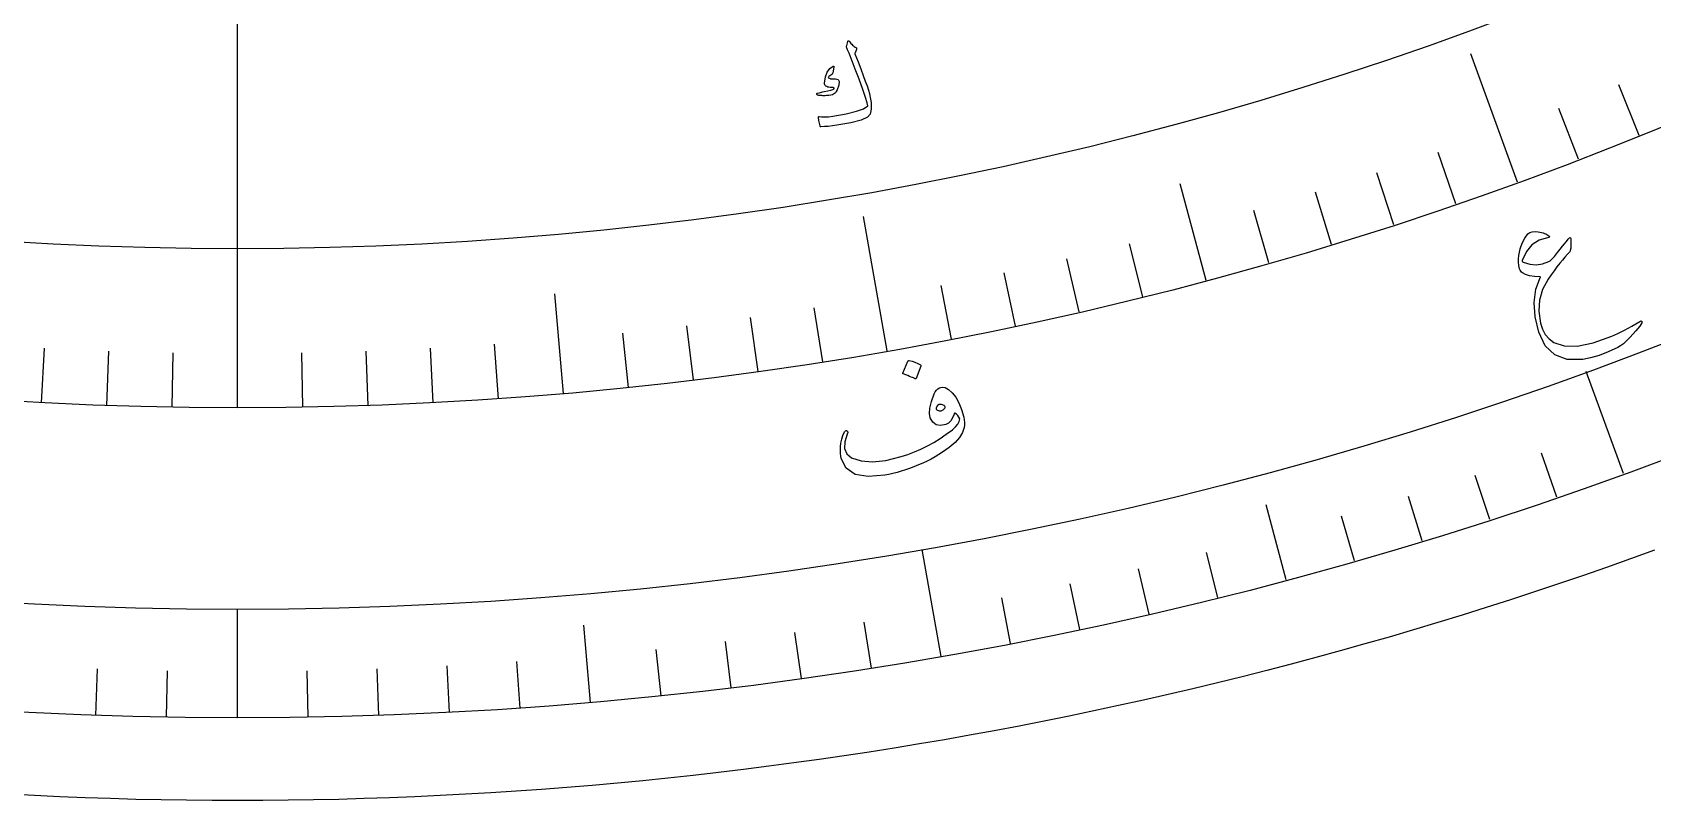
# Model space of a CAD drawing. Header units: millimetres. Extents: x -92 to 92, y -92 to 120.
# Drawn here: x -4.59 to 31.66, y -92.5 to -75.31 of the extents above; entities that cross this region are included whole.
import ezdxf

# ---------------------------------------------------------------- set-up
doc = ezdxf.new("R2010")
doc.units = ezdxf.units.MM
for name, color, linetype in [('CUT_OUTER', 1, 'Continuous'), ('ENGRAVE', 7, 'Continuous'), ('ENGRAVE_FINE', 8, 'Continuous'), ('TEXT', 5, 'Continuous')]:
    doc.layers.add(name, color=color, linetype=linetype)

msp = doc.modelspace()

# ---------------------------------------------------------------- linework, layer by layer
at = {"layer": 'CUT_OUTER'}
msp.add_lwpolyline([(31.6961, -86.9), (31.1623, -87.0928), (30.6273, -87.2824), (30.0912, -87.4687), (29.5539, -87.6517), (29.0156, -87.8314), (28.4761, -88.0077), (27.9356, -88.1808), (27.394, -88.3506), (26.8513, -88.517), (26.3077, -88.6801), (25.7631, -88.8398), (25.2175, -88.9962), (24.6709, -89.1493), (24.1235, -89.299), (23.5751, -89.4453), (23.0258, -89.5883), (22.4757, -89.7279), (21.9247, -89.8641), (21.3729, -89.9969), (20.8203, -90.1264), (20.2669, -90.2524), (19.7127, -90.3751), (19.1578, -90.4944), (18.6022, -90.6102), (18.0459, -90.7226), (17.4889, -90.8317), (16.9312, -90.9373), (16.3729, -91.0394), (15.814, -91.1382), (15.2545, -91.2335), (14.6944, -91.3254), (14.1337, -91.4138), (13.5726, -91.4988), (13.0109, -91.5804), (12.4487, -91.6585), (11.8861, -91.7332), (11.323, -91.8044), (10.7595, -91.8721), (10.1956, -91.9364), (9.6313, -91.9972), (9.0666, -92.0546), (8.5016, -92.1085), (7.9363, -92.1589), (7.3706, -92.2059), (6.8047, -92.2494), (6.2386, -92.2894), (5.6722, -92.3259), (5.1056, -92.359), (4.5388, -92.3886), (3.9718, -92.4147), (3.4047, -92.4373), (2.8374, -92.4565), (2.2701, -92.4721), (1.7026, -92.4843), (1.1351, -92.493), (0.5676, -92.4983), (0, -92.5), (-0.5676, -92.4983), (-1.1351, -92.493), (-1.7026, -92.4843), (-2.2701, -92.4721), (-2.8374, -92.4565), (-3.4047, -92.4373), (-3.9718, -92.4147), (-4.5388, -92.3886), (-5.1056, -92.359)], dxfattribs=at)
at = {"layer": 'ENGRAVE'}
for points in [[(0, -83.7125), (0, -73.5375)], [(28.6314, -78.664), (27.5873, -75.7956)], [(21.6664, -80.8601), (21.087, -78.6978)], [(14.5365, -82.4407), (14.0065, -79.4346)], [(7.296, -83.3939), (7.1009, -81.164)], [(31.0041, -85.1831), (30.1737, -82.9014)], [(23.4619, -87.5612), (23.0131, -85.8859)], [(15.7412, -89.2728), (15.3196, -86.8816)], [(0, -90.65), (0, -88.2219)], [(7.9007, -90.305), (7.7495, -88.5773)]]:
    msp.add_lwpolyline(points, dxfattribs=at)
for radius in [90.65, 90.65, 88.2219, 83.7125, 83.7125, 80.1513]:
    msp.add_circle((0, 0), radius, dxfattribs=at)
at = {"layer": 'ENGRAVE_FINE'}
for points in [[(31.3593, -77.6169), (30.9019, -76.4848)], [(29.9999, -78.1524), (29.5623, -77.0124)], [(27.2541, -79.1517), (26.8566, -77.9972)], [(25.8686, -79.6153), (25.4913, -78.4541)], [(24.4752, -80.0547), (24.1182, -78.887)], [(23.0743, -80.4696), (22.7377, -79.2959)], [(20.2519, -81.2259), (19.9565, -80.0411)], [(18.8312, -81.567), (18.5565, -80.3772)], [(17.4048, -81.8832), (17.1509, -80.6889)], [(15.9731, -82.1745), (15.7401, -80.9759)], [(13.0955, -82.6819), (12.9045, -81.4759)], [(10.202, -83.0885), (10.0532, -81.8766)], [(11.6505, -82.8978), (11.4806, -81.6887)], [(8.7503, -83.2539), (8.6227, -82.0396)], [(-4.3812, -83.5978), (-4.3173, -82.3784)], [(-2.9215, -83.6615), (-2.8789, -82.4412)], [(-1.461, -83.6998), (-1.4397, -82.4789)], [(1.461, -83.6998), (1.4397, -82.4789)], [(2.9215, -83.6615), (2.8789, -82.4412)], [(4.3812, -83.5978), (4.3173, -82.3784)], [(5.8395, -83.5086), (5.7543, -82.2906)], [(29.5128, -85.7113), (29.174, -84.7273)], [(28.0124, -86.2133), (27.6908, -85.2236)], [(26.5035, -86.689), (26.1992, -85.6939)], [(24.9865, -87.1384), (24.6997, -86.1381)], [(21.9302, -87.9573), (21.6785, -86.9476)], [(20.3918, -88.3266), (20.1577, -87.3127)], [(18.8472, -88.6691), (18.6308, -87.6512)], [(17.2968, -88.9845), (17.0983, -87.963)], [(12.616, -89.7678), (12.4712, -88.7373)], [(14.1808, -89.5339), (14.018, -88.5061)], [(9.4755, -90.1534), (9.3667, -89.1185)], [(11.0475, -89.9743), (10.9206, -88.9414)], [(4.7443, -90.5258), (4.6898, -89.4866)], [(6.3234, -90.4292), (6.2508, -89.3911)], [(-3.1636, -90.5948), (-3.1273, -89.5548)], [(-1.5821, -90.6362), (-1.5639, -89.5957)], [(1.5821, -90.6362), (1.5639, -89.5957)], [(3.1636, -90.5948), (3.1273, -89.5548)]]:
    msp.add_lwpolyline(points, dxfattribs=at)
at = {"layer": 'TEXT'}
for points in [[(13.6903, -75.516), (13.7072, -75.5379), (13.7244, -75.5585), (13.7419, -75.5777), (13.7598, -75.5956), (13.7782, -75.612), (13.7971, -75.627), (13.8167, -75.6406), (13.8369, -75.6527), (13.8452, -75.6601), (13.8492, -75.6698), (13.8491, -75.6816), (13.8448, -75.6957), (13.817, -75.7708), (13.8145, -75.7789), (13.8128, -75.7856), (13.8121, -75.791), (13.8122, -75.795), (13.8824, -75.9716), (13.9447, -76.1314), (13.9991, -76.2744), (14.0457, -76.4005), (14.0841, -76.5097), (14.1141, -76.6019), (14.1359, -76.6771), (14.1492, -76.7354), (14.1696, -76.8461), (14.1741, -76.8815), (14.177, -76.9174), (14.1781, -76.9538), (14.1776, -76.9906), (14.1752, -77.0279), (14.1709, -77.0657), (14.1646, -77.1041), (14.1563, -77.1429), (14.0978, -77.2089), (13.9536, -77.2726), (13.7236, -77.3335), (13.408, -77.3907), (13.3086, -77.4044), (13.2163, -77.4144), (13.131, -77.4207), (13.0527, -77.4235), (13.0452, -77.4217), (13.0395, -77.4181), (13.0356, -77.4128), (13.0333, -77.4058), (13.0254, -77.3714), (13.0185, -77.3401), (13.0125, -77.3119), (13.0074, -77.2866), (13.0033, -77.2642), (13, -77.2442), (12.9976, -77.2267), (12.996, -77.2117), (12.9956, -77.2032), (12.9978, -77.198), (13.0026, -77.1962), (13.01, -77.1977), (13.0658, -77.2047), (13.1362, -77.2049), (13.2212, -77.1981), (13.3208, -77.1843), (13.6165, -77.1325), (13.8452, -77.0774), (14.0068, -77.0194), (14.1016, -76.959), (14.0888, -76.8903), (14.0519, -76.7678), (13.991, -76.5917), (13.9062, -76.3618), (13.8197, -76.1319), (13.7537, -75.9581), (13.708, -75.8404), (13.6827, -75.7789), (13.6752, -75.7621), (13.6682, -75.7464), (13.6617, -75.7319), (13.6557, -75.7184), (13.6501, -75.7061), (13.6452, -75.6952), (13.6407, -75.6856), (13.6368, -75.6774), (13.6295, -75.6593), (13.6257, -75.6415), (13.6254, -75.6239), (13.6286, -75.6065), (13.6553, -75.513), (13.6577, -75.5065), (13.6608, -75.502), (13.6645, -75.4995), (13.6688, -75.4988), (13.6746, -75.5009), (13.6801, -75.5044), (13.6853, -75.5094), (13.6903, -75.516)], [(13.3261, -76.0663), (13.3303, -76.0661), (13.3343, -76.0672), (13.3379, -76.0695), (13.3411, -76.073), (13.3425, -76.0764), (13.3435, -76.0802), (13.3439, -76.0843), (13.3438, -76.0889), (13.3178, -76.217), (13.3142, -76.2302), (13.3098, -76.2406), (13.3046, -76.2482), (13.2987, -76.253), (13.2719, -76.266), (13.2498, -76.2808), (13.2323, -76.2974), (13.2194, -76.3158), (13.2178, -76.3245), (13.2235, -76.3326), (13.2366, -76.3399), (13.2571, -76.3465), (13.2705, -76.3487), (13.2842, -76.3506), (13.2982, -76.3521), (13.3127, -76.3532), (13.3276, -76.354), (13.3432, -76.3543), (13.3595, -76.3542), (13.3764, -76.3537), (13.4376, -76.3676), (13.4645, -76.4135), (13.457, -76.4913), (13.4151, -76.6012), (13.3958, -76.6351), (13.3759, -76.6623), (13.3553, -76.6829), (13.3343, -76.6969), (13.3101, -76.7065), (13.2757, -76.7147), (13.2313, -76.7213), (13.1767, -76.7265), (13.1487, -76.7285), (13.122, -76.7295), (13.0966, -76.7293), (13.0724, -76.728), (13.0496, -76.7261), (13.0282, -76.7239), (13.0082, -76.7215), (12.9896, -76.7188), (12.9777, -76.7145), (12.9688, -76.7089), (12.9628, -76.7019), (12.9598, -76.6935), (12.9597, -76.6844), (12.9629, -76.6773), (12.9693, -76.6723), (12.9789, -76.6693), (13.01, -76.6619), (13.0453, -76.654), (13.0849, -76.6456), (13.1288, -76.6368), (13.2107, -76.6203), (13.274, -76.6042), (13.3189, -76.5887), (13.3453, -76.5737), (13.3485, -76.5704), (13.3499, -76.5665), (13.3494, -76.5621), (13.3471, -76.5571), (13.3445, -76.5542), (13.3403, -76.5519), (13.3345, -76.5501), (13.3271, -76.5489), (13.259, -76.5444), (13.2304, -76.5412), (13.2053, -76.5351), (13.1837, -76.526), (13.1657, -76.5139), (13.1496, -76.4989), (13.1388, -76.4824), (13.1333, -76.4644), (13.133, -76.4449), (13.152, -76.3099), (13.1905, -76.2019), (13.2485, -76.1207), (13.3261, -76.0663)], [(28.8664, -79.8222), (28.9104, -79.7912), (28.9637, -79.7727), (29.0264, -79.7668), (29.0985, -79.7734), (29.1368, -79.7809), (29.1726, -79.7895), (29.206, -79.7992), (29.237, -79.81), (29.2654, -79.8217), (29.2912, -79.8342), (29.3145, -79.8473), (29.3351, -79.8612), (29.351, -79.8763), (29.3515, -79.889), (29.3366, -79.8994), (29.3062, -79.9074), (29.1154, -79.9629), (28.9574, -80.0665), (28.832, -80.2183), (28.7389, -80.4185), (28.7383, -80.4296), (28.742, -80.4395), (28.7503, -80.4484), (28.7629, -80.456), (28.9082, -80.5012), (29.0526, -80.5136), (29.196, -80.4932), (29.3382, -80.4402), (29.362, -80.4257), (29.3906, -80.4015), (29.4241, -80.3674), (29.4624, -80.3236), (29.53, -80.2382), (29.5895, -80.1628), (29.6412, -80.0974), (29.685, -80.042), (29.7209, -79.9966), (29.7489, -79.9612), (29.7692, -79.9358), (29.7816, -79.9205), (29.8017, -79.9048), (29.8164, -79.9067), (29.8256, -79.9262), (29.8295, -79.9633), (29.8289, -80.0647), (29.8241, -80.1418), (29.8151, -80.1947), (29.8019, -80.2232), (29.7489, -80.2777), (29.6939, -80.3385), (29.637, -80.4055), (29.578, -80.4787), (29.5169, -80.5582), (29.4538, -80.6439), (29.3887, -80.7358), (29.3213, -80.8339), (29.1969, -81.0617), (29.1259, -81.3014), (29.1086, -81.5531), (29.1453, -81.817), (29.1906, -81.9516), (29.2564, -82.0683), (29.343, -82.1669), (29.4504, -82.2474), (29.6752, -82.326), (29.9664, -82.3294), (30.3236, -82.2568), (30.746, -82.1075), (30.8094, -82.0792), (30.8772, -82.0475), (30.9493, -82.0123), (31.0258, -81.9736), (31.1064, -81.9312), (31.1907, -81.885), (31.2789, -81.8351), (31.3708, -81.7813), (31.387, -81.7731), (31.3999, -81.7692), (31.4095, -81.7698), (31.4158, -81.7748), (31.4122, -81.8124), (31.3674, -81.8846), (31.2813, -81.9913), (31.1536, -82.1324), (31.074, -82.2133), (31.0019, -82.2782), (30.9376, -82.3272), (30.8809, -82.3603), (30.6615, -82.4609), (30.4575, -82.5391), (30.2691, -82.5951), (30.0963, -82.6289), (29.7475, -82.6283), (29.4668, -82.5264), (29.2545, -82.3237), (29.11, -82.0211), (29.0291, -81.6781), (29.0084, -81.3575), (29.0477, -81.0594), (29.1465, -80.7835), (29.0145, -80.7737), (28.9036, -80.7553), (28.8138, -80.7284), (28.7449, -80.6931), (28.7237, -80.6765), (28.7062, -80.6563), (28.6922, -80.6327), (28.6819, -80.6056), (28.6665, -80.5281), (28.6584, -80.4525), (28.6575, -80.3788), (28.6638, -80.3069), (28.6942, -80.1559), (28.738, -80.0248), (28.7954, -79.9135), (28.8664, -79.8222)], [(14.9999, -82.666), (15.0032, -82.6611), (15.0084, -82.6576), (15.0155, -82.6555), (15.0245, -82.6547), (15.0918, -82.6692), (15.1566, -82.6901), (15.2188, -82.7173), (15.2785, -82.7509), (15.2848, -82.7565), (15.2882, -82.7627), (15.2888, -82.7694), (15.2866, -82.7766), (15.1807, -83.0543), (15.1761, -83.0613), (15.1691, -83.064), (15.1597, -83.0626), (15.1478, -83.0569), (15.1375, -83.052), (15.1213, -83.0447), (15.0993, -83.0351), (15.0714, -83.0232), (15.0374, -83.009), (14.9966, -82.9926), (14.9492, -82.974), (14.8952, -82.9532), (14.8879, -82.9494), (14.8838, -82.945), (14.8829, -82.9401), (14.8852, -82.9346)], [(15.7021, -83.2634), (15.7658, -83.2464), (15.8349, -83.2595), (15.9093, -83.3025), (15.9891, -83.3755), (16.067, -83.4754), (16.1358, -83.5991), (16.1954, -83.7467), (16.2457, -83.9182), (16.2598, -83.9812), (16.2669, -84.0409), (16.267, -84.0973), (16.26, -84.1503), (16.2206, -84.2611), (16.1514, -84.3729), (16.0523, -84.4855), (15.9232, -84.599), (15.8486, -84.6543), (15.7708, -84.7079), (15.6898, -84.7595), (15.6057, -84.8094), (15.5181, -84.8574), (15.4269, -84.9036), (15.3321, -84.9481), (15.2338, -84.9907), (15.1345, -85.0308), (15.0369, -85.0678), (14.9411, -85.1015), (14.847, -85.1321), (14.7545, -85.1593), (14.6632, -85.183), (14.5733, -85.2032), (14.4846, -85.2199), (14.1088, -85.2522), (13.8206, -85.2006), (13.6205, -85.0659), (13.5084, -84.8488), (13.4977, -84.796), (13.4911, -84.7348), (13.4887, -84.6654), (13.4905, -84.5877), (13.4997, -84.5012), (13.5179, -84.4158), (13.545, -84.3315), (13.5811, -84.2483), (13.5869, -84.2385), (13.5943, -84.2309), (13.6033, -84.2256), (13.614, -84.2226), (13.6247, -84.2224), (13.6338, -84.2254), (13.6413, -84.2316), (13.6472, -84.241), (13.6511, -84.2518), (13.6524, -84.2621), (13.651, -84.2721), (13.6471, -84.2816), (13.5866, -84.4712), (13.5811, -84.6257), (13.6307, -84.7451), (13.7358, -84.8292), (13.9494, -84.8998), (14.2065, -84.9194), (14.5067, -84.8877), (14.8494, -84.8043), (14.9976, -84.7557), (15.1445, -84.6994), (15.2902, -84.6355), (15.4345, -84.5638), (15.5773, -84.4846), (15.7182, -84.3977), (15.8573, -84.3032), (15.9944, -84.2012), (16.066, -84.1397), (16.1171, -84.0783), (16.1477, -84.0169), (16.158, -83.9556), (16.1389, -83.9184), (16.114, -83.8858), (16.0832, -83.8576), (16.0465, -83.8341), (16.0426, -83.8333), (16.0385, -83.8364), (16.0344, -83.8434), (16.0301, -83.8542), (15.9976, -83.9391), (15.9557, -84.0062), (15.9044, -84.0554), (15.8438, -84.0869), (15.7266, -84.1106), (15.6297, -84.0929), (15.5531, -84.0341), (15.497, -83.934), (15.4802, -83.8396), (15.4901, -83.7186), (15.5265, -83.571), (15.5893, -83.3968), (15.6111, -83.3525), (15.6371, -83.3155), (15.6675, -83.2858), (15.7021, -83.2634)], [(15.8253, -83.7197), (15.8345, -83.7026), (15.8352, -83.6872), (15.8273, -83.6734), (15.8108, -83.6612), (15.7487, -83.6359), (15.6982, -83.6365), (15.6593, -83.6629), (15.632, -83.7152), (15.6299, -83.73), (15.6312, -83.7425), (15.6358, -83.7527), (15.6438, -83.7605), (15.695, -83.7812), (15.7423, -83.7812), (15.7857, -83.7607), (15.8253, -83.7197)]]:
    msp.add_lwpolyline(points, close=True, dxfattribs=at)

doc.saveas('drawing.dxf')
